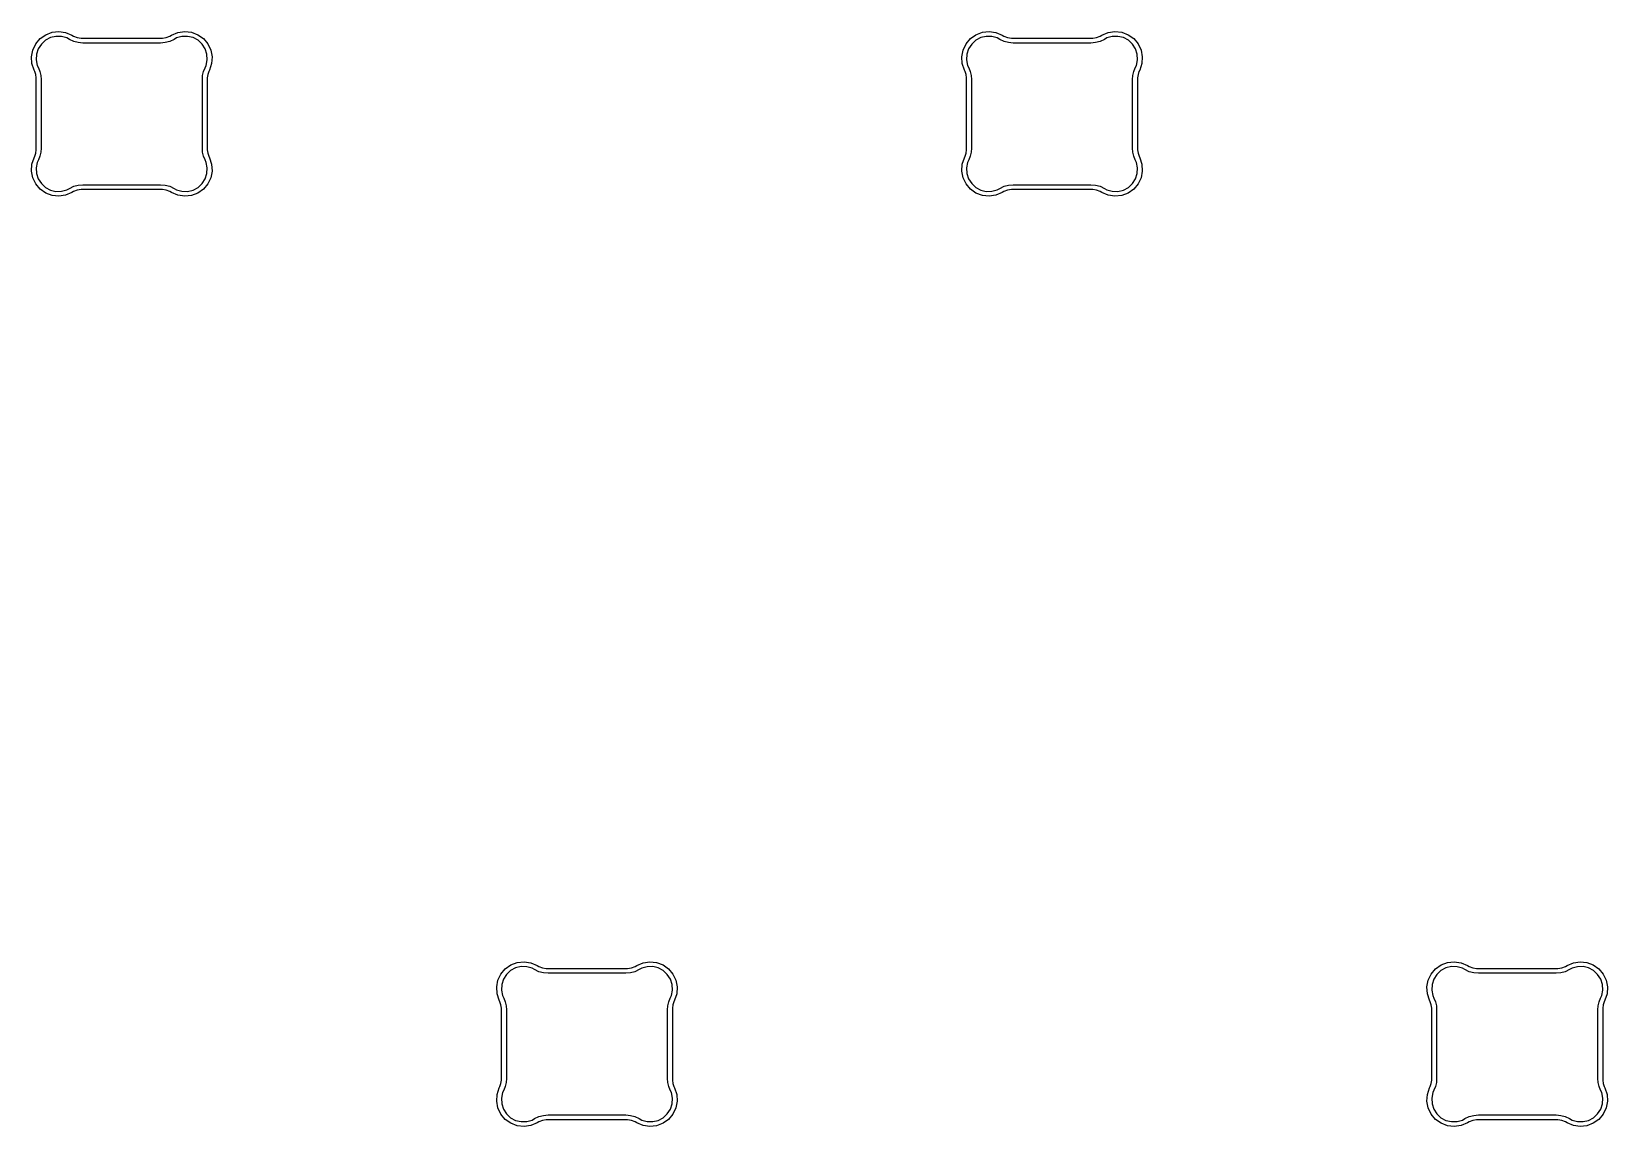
# Model space of a CAD drawing. Extents: x 46 to 356, y -183 to -54.
# Drawn here: x 89.56 to 121.84, y -147.89 to -125.46 of the extents above; entities that cross this region are included whole.
import ezdxf

# ---------------------------------------------------------------- set-up
doc = ezdxf.new("R2010")
doc.units = 0
doc.layers.add('BLACK', color=7, linetype='CONTINUOUS')

msp = doc.modelspace()

# ---------------------------------------------------------------- linework, layer by layer
at = {"layer": 'BLACK', "linetype": 'CONTINUOUS'}
for p, q in [((89.740511, -125.609235), (89.854441, -125.528262)), ((89.854441, -125.528262), (89.985105, -125.478624)), ((89.985105, -125.478624), (90.124062, -125.463528)), ((90.124062, -125.463528), (90.262336, -125.483949)), ((90.262336, -125.483949), (90.390798, -125.538483)), ((92.433995, -125.53853), (92.562653, -125.483913)), ((92.562653, -125.483913), (92.700937, -125.46349)), ((92.700937, -125.46349), (92.839903, -125.478587)), ((92.839903, -125.478587), (92.970576, -125.528228)), ((92.970576, -125.528228), (93.084514, -125.609207)), ((108.790511, -125.609235), (108.904441, -125.528262)), ((108.904441, -125.528262), (109.035105, -125.478624)), ((109.035105, -125.478624), (109.174062, -125.463528)), ((109.174062, -125.463528), (109.312336, -125.483949)), ((109.312336, -125.483949), (109.440798, -125.538483)), ((111.483995, -125.53853), (111.612653, -125.483913)), ((111.612653, -125.483913), (111.750937, -125.46349)), ((111.750937, -125.46349), (111.889903, -125.478587)), ((111.889903, -125.478587), (112.020576, -125.528228)), ((112.020576, -125.528228), (112.134514, -125.609207)), ((89.564549, -125.979882), (89.590727, -125.842581)), ((89.590727, -125.842581), (89.650672, -125.716314)), ((89.650672, -125.716314), (89.740511, -125.609235)), ((89.703778, -125.818888), (89.667976, -125.928456)), ((89.766044, -125.721885), (89.703778, -125.818888)), ((89.850753, -125.64371), (89.766044, -125.721885)), ((89.952432, -125.589414), (89.850753, -125.64371)), ((90.064516, -125.562504), (89.952432, -125.589414)), ((90.179763, -125.564718), (90.064516, -125.562504)), ((90.29073, -125.595912), (90.179763, -125.564718)), ((90.340541, -125.624905), (90.29073, -125.595912)), ((90.340561, -125.624871), (90.340541, -125.624905)), ((90.340555, -125.624895), (90.340567, -125.624874)), ((90.428135, -125.66619), (90.340555, -125.624895)), ((90.340565, -125.624871), (90.340561, -125.624871)), ((90.340567, -125.624874), (90.340565, -125.624871)), ((90.390798, -125.538483), (90.391011, -125.53853)), ((90.391011, -125.53853), (90.390999, -125.538551)), ((90.390999, -125.538551), (90.391004, -125.538554)), ((90.391004, -125.538554), (90.391017, -125.538533)), ((90.391017, -125.538533), (90.391069, -125.538592)), ((90.391069, -125.538592), (90.425349, -125.558579)), ((90.425349, -125.558579), (90.499986, -125.586032)), ((90.5216, -125.691487), (90.428135, -125.66619)), ((90.499986, -125.586032), (90.57828, -125.59997)), ((90.618044, -125.7), (90.5216, -125.691487)), ((90.57828, -125.59997), (90.618043, -125.600001)), ((90.618043, -125.600001), (90.618044, -125.600001)), ((90.618044, -125.600001), (90.618048, -125.600001)), ((90.618048, -125.700001), (90.618044, -125.7)), ((90.618048, -125.600001), (92.206952, -125.600001)), ((90.618053, -125.700001), (90.618048, -125.700001)), ((92.206952, -125.700001), (90.618053, -125.700001)), ((92.206952, -125.600001), (92.207077, -125.600025)), ((92.206955, -125.7), (92.206952, -125.700001)), ((92.206957, -125.700001), (92.206955, -125.7)), ((92.303407, -125.691493), (92.206957, -125.700026)), ((92.206957, -125.700026), (92.206957, -125.700001)), ((92.207077, -125.600025), (92.24671, -125.599987)), ((92.24671, -125.599987), (92.325001, -125.586034)), ((92.396867, -125.666179), (92.303407, -125.691493)), ((92.325001, -125.586034), (92.399633, -125.558568)), ((92.484423, -125.624876), (92.396867, -125.666179)), ((92.399633, -125.558568), (92.43398, -125.538533)), ((92.43398, -125.538534), (92.433995, -125.53853)), ((92.43398, -125.538533), (92.43398, -125.538534)), ((92.484439, -125.624873), (92.484423, -125.624876)), ((92.534254, -125.595876), (92.484439, -125.624873)), ((92.645231, -125.564679), (92.534254, -125.595876)), ((92.760488, -125.562465), (92.645231, -125.564679)), ((92.872581, -125.589377), (92.760488, -125.562465)), ((92.974269, -125.643678), (92.872581, -125.589377)), ((93.058985, -125.721859), (92.974269, -125.643678)), ((93.121257, -125.818871), (93.058985, -125.721859)), ((93.084514, -125.609207), (93.17436, -125.716292)), ((93.157062, -125.928448), (93.121257, -125.818871)), ((93.17436, -125.716292), (93.234309, -125.842569)), ((93.234309, -125.842569), (93.260489, -125.979879)), ((108.614549, -125.979882), (108.640727, -125.842581)), ((108.640727, -125.842581), (108.700672, -125.716314)), ((108.700672, -125.716314), (108.790511, -125.609235)), ((108.753778, -125.818888), (108.717976, -125.928456)), ((108.816044, -125.721885), (108.753778, -125.818888)), ((108.900753, -125.64371), (108.816044, -125.721885)), ((109.002432, -125.589414), (108.900753, -125.64371)), ((109.114516, -125.562504), (109.002432, -125.589414)), ((109.229763, -125.564718), (109.114516, -125.562504)), ((109.34073, -125.595912), (109.229763, -125.564718)), ((109.390541, -125.624905), (109.34073, -125.595912)), ((109.390561, -125.624871), (109.390541, -125.624905)), ((109.390555, -125.624895), (109.390567, -125.624874)), ((109.478135, -125.66619), (109.390555, -125.624895)), ((109.390565, -125.624871), (109.390561, -125.624871)), ((109.390567, -125.624874), (109.390565, -125.624871)), ((109.440798, -125.538483), (109.441011, -125.53853)), ((109.441011, -125.53853), (109.440999, -125.538551)), ((109.440999, -125.538551), (109.441004, -125.538554)), ((109.441004, -125.538554), (109.441017, -125.538533)), ((109.441017, -125.538533), (109.441069, -125.538592)), ((109.441069, -125.538592), (109.475349, -125.558579)), ((109.475349, -125.558579), (109.549986, -125.586032)), ((109.5716, -125.691487), (109.478135, -125.66619)), ((109.549986, -125.586032), (109.62828, -125.59997)), ((109.668044, -125.7), (109.5716, -125.691487)), ((109.62828, -125.59997), (109.668043, -125.600001)), ((109.668043, -125.600001), (109.668044, -125.600001)), ((109.668044, -125.600001), (109.668048, -125.600001)), ((109.668048, -125.700001), (109.668044, -125.7)), ((109.668048, -125.600001), (111.256952, -125.600001)), ((109.668053, -125.700001), (109.668048, -125.700001)), ((111.256952, -125.700001), (109.668053, -125.700001)), ((111.256952, -125.600001), (111.257077, -125.600025)), ((111.256955, -125.7), (111.256952, -125.700001)), ((111.256957, -125.700001), (111.256955, -125.7)), ((111.353407, -125.691493), (111.256957, -125.700026)), ((111.256957, -125.700026), (111.256957, -125.700001)), ((111.257077, -125.600025), (111.29671, -125.599987)), ((111.29671, -125.599987), (111.375001, -125.586034)), ((111.446867, -125.666179), (111.353407, -125.691493)), ((111.375001, -125.586034), (111.449633, -125.558568)), ((111.534423, -125.624876), (111.446867, -125.666179)), ((111.449633, -125.558568), (111.48398, -125.538533)), ((111.48398, -125.538534), (111.483995, -125.53853)), ((111.48398, -125.538533), (111.48398, -125.538534)), ((111.534439, -125.624873), (111.534423, -125.624876)), ((111.584254, -125.595876), (111.534439, -125.624873)), ((111.695231, -125.564679), (111.584254, -125.595876)), ((111.810488, -125.562465), (111.695231, -125.564679)), ((111.922581, -125.589377), (111.810488, -125.562465)), ((112.024269, -125.643678), (111.922581, -125.589377)), ((112.108985, -125.721859), (112.024269, -125.643678)), ((112.171257, -125.818871), (112.108985, -125.721859)), ((112.134514, -125.609207), (112.22436, -125.716292)), ((112.207062, -125.928448), (112.171257, -125.818871)), ((112.22436, -125.716292), (112.284309, -125.842569)), ((112.284309, -125.842569), (112.310489, -125.979879)), ((89.573829, -126.119348), (89.564549, -125.979882)), ((89.617966, -126.251971), (89.573829, -126.119348)), ((89.667976, -125.928456), (89.660952, -126.04351)), ((89.660952, -126.04351), (89.683157, -126.156619)), ((89.683157, -126.156619), (89.708067, -126.208592)), ((93.117009, -126.208519), (93.14188, -126.156631)), ((93.14188, -126.156631), (93.164087, -126.043512)), ((93.164087, -126.043512), (93.157062, -125.928448)), ((93.251209, -126.119355), (93.207069, -126.251987)), ((93.260489, -125.979879), (93.251209, -126.119355)), ((108.623829, -126.119348), (108.614549, -125.979882)), ((108.667966, -126.251971), (108.623829, -126.119348)), ((108.717976, -125.928456), (108.710952, -126.04351)), ((108.710952, -126.04351), (108.733157, -126.156619)), ((108.733157, -126.156619), (108.758067, -126.208592)), ((112.167009, -126.208519), (112.19188, -126.156631)), ((112.19188, -126.156631), (112.214087, -126.043512)), ((112.214087, -126.043512), (112.207062, -125.928448)), ((112.301209, -126.119355), (112.257069, -126.251987)), ((112.310489, -125.979879), (112.301209, -126.119355)), ((89.617966, -126.251972), (89.617965, -126.251971)), ((89.617965, -126.251971), (89.617966, -126.251971)), ((89.632592, -126.282347), (89.617966, -126.251972)), ((89.652465, -126.346778), (89.632592, -126.282347)), ((89.662516, -126.41345), (89.652465, -126.346778)), ((89.662501, -126.447159), (89.662517, -126.447073)), ((89.662501, -127.85284), (89.662501, -126.447159)), ((89.662517, -126.447073), (89.662516, -126.41345)), ((89.708067, -126.208592), (89.708067, -126.208593)), ((89.708067, -126.208593), (89.708067, -126.208594)), ((89.708067, -126.208594), (89.738085, -126.285089)), ((89.738085, -126.285089), (89.756372, -126.365207)), ((89.756372, -126.365207), (89.762518, -126.447155)), ((89.762501, -126.447155), (89.7625, -126.447156)), ((89.7625, -126.447156), (89.762501, -126.447159)), ((89.762518, -126.447155), (89.762501, -126.447155)), ((89.762501, -126.447159), (89.762501, -127.852843)), ((93.062499, -126.447154), (93.06864, -126.365212)), ((93.062499, -126.447155), (93.062499, -126.447154)), ((93.062499, -126.447159), (93.062499, -126.447155)), ((93.062499, -127.852843), (93.062499, -126.447159)), ((93.06864, -126.365212), (93.086911, -126.285097)), ((93.086911, -126.285097), (93.116907, -126.208596)), ((93.116907, -126.208596), (93.116927, -126.208606)), ((93.116927, -126.208606), (93.116931, -126.2086)), ((93.116931, -126.2086), (93.116933, -126.208592)), ((93.116933, -126.208592), (93.116938, -126.208594)), ((93.116938, -126.208594), (93.117009, -126.208519)), ((93.172544, -126.346768), (93.162499, -126.413447)), ((93.162499, -126.413447), (93.162499, -126.447159)), ((93.162499, -126.447159), (93.162499, -127.852843)), ((93.192403, -126.282328), (93.172544, -126.346768)), ((93.206986, -126.25202), (93.192403, -126.282328)), ((93.207035, -126.25197), (93.206986, -126.25202)), ((93.207069, -126.251987), (93.207035, -126.25197)), ((108.667966, -126.251972), (108.667965, -126.251971)), ((108.667965, -126.251971), (108.667966, -126.251971)), ((108.682592, -126.282347), (108.667966, -126.251972)), ((108.702465, -126.346778), (108.682592, -126.282347)), ((108.712516, -126.41345), (108.702465, -126.346778)), ((108.712501, -126.447159), (108.712517, -126.447073)), ((108.712501, -127.85284), (108.712501, -126.447159)), ((108.712517, -126.447073), (108.712516, -126.41345)), ((108.758067, -126.208592), (108.758067, -126.208593)), ((108.758067, -126.208593), (108.758067, -126.208594)), ((108.758067, -126.208594), (108.788085, -126.285089)), ((108.788085, -126.285089), (108.806372, -126.365207)), ((108.806372, -126.365207), (108.812518, -126.447155)), ((108.812501, -126.447155), (108.8125, -126.447156)), ((108.8125, -126.447156), (108.812501, -126.447159)), ((108.812518, -126.447155), (108.812501, -126.447155)), ((108.812501, -126.447159), (108.812501, -127.852843)), ((112.112499, -126.447154), (112.11864, -126.365212)), ((112.112499, -126.447155), (112.112499, -126.447154)), ((112.112499, -126.447159), (112.112499, -126.447155)), ((112.112499, -127.852843), (112.112499, -126.447159)), ((112.11864, -126.365212), (112.136911, -126.285097)), ((112.136911, -126.285097), (112.166907, -126.208596)), ((112.166907, -126.208596), (112.166927, -126.208606)), ((112.166927, -126.208606), (112.166931, -126.2086)), ((112.166931, -126.2086), (112.166933, -126.208592)), ((112.166933, -126.208592), (112.166938, -126.208594)), ((112.166938, -126.208594), (112.167009, -126.208519)), ((112.222544, -126.346768), (112.212499, -126.413447)), ((112.212499, -126.413447), (112.212499, -126.447159)), ((112.212499, -126.447159), (112.212499, -127.852843)), ((112.242403, -126.282328), (112.222544, -126.346768)), ((112.256986, -126.25202), (112.242403, -126.282328)), ((112.257035, -126.25197), (112.256986, -126.25202)), ((112.257069, -126.251987), (112.257035, -126.25197)), ((89.573789, -128.180646), (89.617928, -128.048014)), ((89.617928, -128.048014), (89.617965, -128.048032)), ((89.61795, -128.048022), (89.632575, -128.017648)), ((89.617966, -128.04803), (89.61795, -128.048022)), ((89.617965, -128.048031), (89.617966, -128.04803)), ((89.617965, -128.048032), (89.617965, -128.048031)), ((89.632575, -128.017648), (89.652448, -127.953221)), ((89.652448, -127.953221), (89.662499, -127.886551)), ((89.662499, -127.886551), (89.662501, -127.85284)), ((89.707974, -128.091507), (89.683118, -128.14337)), ((89.708066, -128.091412), (89.707974, -128.091507)), ((89.708067, -128.09141), (89.708049, -128.091401)), ((89.708049, -128.091401), (89.708049, -128.091404)), ((89.708049, -128.091404), (89.708066, -128.091412)), ((89.708077, -128.09133), (89.708067, -128.09141)), ((89.738068, -128.014908), (89.708077, -128.09133)), ((89.756355, -127.934794), (89.738068, -128.014908)), ((89.762501, -127.852848), (89.756355, -127.934794)), ((89.762501, -127.852843), (89.7625, -127.852846)), ((89.7625, -127.852846), (89.762501, -127.852848)), ((93.062539, -127.853048), (93.062499, -127.852843)), ((93.068654, -127.934784), (93.062539, -127.853048)), ((93.086925, -128.014902), (93.068654, -127.934784)), ((93.11693, -128.091404), (93.086925, -128.014902)), ((93.116932, -128.091406), (93.11693, -128.091404)), ((93.116933, -128.09141), (93.116932, -128.091406)), ((93.141843, -128.143383), (93.116933, -128.09141)), ((93.162499, -127.852843), (93.162498, -127.852846)), ((93.162498, -127.852846), (93.162499, -127.852849)), ((93.162499, -127.852849), (93.162524, -127.852849)), ((93.162524, -127.852849), (93.162519, -127.88656)), ((93.162519, -127.88656), (93.172557, -127.953231)), ((93.172557, -127.953231), (93.192418, -128.017662)), ((93.192418, -128.017662), (93.207038, -128.048038)), ((93.207038, -128.048038), (93.207038, -128.048043)), ((93.207038, -128.048043), (93.251171, -128.180654)), ((108.623789, -128.180646), (108.667928, -128.048014)), ((108.667928, -128.048014), (108.667965, -128.048032)), ((108.66795, -128.048022), (108.682575, -128.017648)), ((108.667966, -128.04803), (108.66795, -128.048022)), ((108.667965, -128.048031), (108.667966, -128.04803)), ((108.667965, -128.048032), (108.667965, -128.048031)), ((108.682575, -128.017648), (108.702448, -127.953221)), ((108.702448, -127.953221), (108.712499, -127.886551)), ((108.712499, -127.886551), (108.712501, -127.85284)), ((108.757974, -128.091507), (108.733118, -128.14337)), ((108.758066, -128.091412), (108.757974, -128.091507)), ((108.758067, -128.09141), (108.758049, -128.091401)), ((108.758049, -128.091401), (108.758049, -128.091404)), ((108.758049, -128.091404), (108.758066, -128.091412)), ((108.758077, -128.09133), (108.758067, -128.09141)), ((108.788068, -128.014908), (108.758077, -128.09133)), ((108.806355, -127.934794), (108.788068, -128.014908)), ((108.812501, -127.852848), (108.806355, -127.934794)), ((108.812501, -127.852843), (108.8125, -127.852846)), ((108.8125, -127.852846), (108.812501, -127.852848)), ((112.112539, -127.853048), (112.112499, -127.852843)), ((112.118654, -127.934784), (112.112539, -127.853048)), ((112.136925, -128.014902), (112.118654, -127.934784)), ((112.16693, -128.091404), (112.136925, -128.014902)), ((112.166932, -128.091406), (112.16693, -128.091404)), ((112.166933, -128.09141), (112.166932, -128.091406)), ((112.191843, -128.143383), (112.166933, -128.09141)), ((112.212499, -127.852843), (112.212498, -127.852846)), ((112.212498, -127.852846), (112.212499, -127.852849)), ((112.212499, -127.852849), (112.212524, -127.852849)), ((112.212524, -127.852849), (112.212519, -127.88656)), ((112.212519, -127.88656), (112.222557, -127.953231)), ((112.222557, -127.953231), (112.242418, -128.017662)), ((112.242418, -128.017662), (112.257038, -128.048038)), ((112.257038, -128.048038), (112.257038, -128.048043)), ((112.257038, -128.048043), (112.301171, -128.180654)), ((89.56451, -128.320122), (89.573789, -128.180646)), ((89.59069, -128.457433), (89.56451, -128.320122)), ((89.683118, -128.14337), (89.660911, -128.256489)), ((89.660911, -128.256489), (89.667937, -128.371553)), ((89.667937, -128.371553), (89.703742, -128.48113)), ((93.12122, -128.481112), (93.157022, -128.371545)), ((93.164048, -128.256492), (93.141843, -128.143383)), ((93.157022, -128.371545), (93.164048, -128.256492)), ((93.26045, -128.32012), (93.234271, -128.45742)), ((93.251171, -128.180654), (93.26045, -128.32012)), ((108.61451, -128.320122), (108.623789, -128.180646)), ((108.64069, -128.457433), (108.61451, -128.320122)), ((108.733118, -128.14337), (108.710911, -128.256489)), ((108.710911, -128.256489), (108.717937, -128.371553)), ((108.717937, -128.371553), (108.753742, -128.48113)), ((112.17122, -128.481112), (112.207022, -128.371545)), ((112.214048, -128.256492), (112.191843, -128.143383)), ((112.207022, -128.371545), (112.214048, -128.256492)), ((112.31045, -128.32012), (112.284271, -128.45742)), ((112.301171, -128.180654), (112.31045, -128.32012)), ((89.650639, -128.583709), (89.59069, -128.457433)), ((89.740484, -128.690795), (89.650639, -128.583709)), ((89.703742, -128.48113), (89.766014, -128.578143)), ((89.854423, -128.771774), (89.740484, -128.690795)), ((89.766014, -128.578143), (89.85073, -128.656324)), ((89.85073, -128.656324), (89.952418, -128.710624)), ((89.952418, -128.710624), (90.064511, -128.737537)), ((90.064511, -128.737537), (90.179769, -128.735323)), ((90.179769, -128.735323), (90.290746, -128.704126)), ((90.290746, -128.704126), (90.34056, -128.67513)), ((90.34056, -128.67513), (90.340561, -128.67513)), ((90.340561, -128.67513), (90.340565, -128.675129)), ((90.340565, -128.675129), (90.340567, -128.675127)), ((90.340567, -128.675127), (90.428143, -128.633833)), ((90.42536, -128.741444), (90.391017, -128.761466)), ((90.499992, -128.713993), (90.42536, -128.741444)), ((90.428143, -128.633833), (90.521603, -128.608538)), ((90.578282, -128.700055), (90.499992, -128.713993)), ((90.521603, -128.608538), (90.617826, -128.600043)), ((90.618042, -128.700024), (90.578282, -128.700055)), ((90.617826, -128.600043), (90.618047, -128.6)), ((90.618043, -128.699999), (90.618042, -128.7)), ((90.618042, -128.7), (90.618042, -128.700024)), ((90.618047, -128.7), (90.618043, -128.699999)), ((90.618047, -128.6), (92.206952, -128.6)), ((92.206952, -128.7), (90.618047, -128.7)), ((92.206952, -128.6), (92.206964, -128.600002)), ((92.206953, -128.699999), (92.206952, -128.7)), ((92.206958, -128.700001), (92.206953, -128.699999)), ((92.24672, -128.700032), (92.206958, -128.700001)), ((92.206964, -128.600002), (92.303401, -128.608515)), ((92.325014, -128.71397), (92.24672, -128.700032)), ((92.303401, -128.608515), (92.396865, -128.633812)), ((92.399651, -128.741423), (92.325014, -128.71397)), ((92.396865, -128.633812), (92.484445, -128.675107)), ((92.433932, -128.761411), (92.399651, -128.741423)), ((92.484445, -128.675107), (92.484433, -128.675128)), ((92.484433, -128.675128), (92.484434, -128.67513)), ((92.484434, -128.67513), (92.484439, -128.675131)), ((92.484439, -128.675131), (92.484461, -128.675094)), ((92.484461, -128.675094), (92.534271, -128.704087)), ((92.534271, -128.704087), (92.645238, -128.735282)), ((92.645238, -128.735282), (92.760484, -128.737495)), ((92.760484, -128.737495), (92.872567, -128.710585)), ((92.872567, -128.710585), (92.974246, -128.656289)), ((93.084488, -128.690765), (92.970558, -128.771737)), ((92.974246, -128.656289), (93.058954, -128.578115)), ((93.058954, -128.578115), (93.12122, -128.481112)), ((93.174327, -128.583687), (93.084488, -128.690765)), ((93.234271, -128.45742), (93.174327, -128.583687)), ((108.700639, -128.583709), (108.64069, -128.457433)), ((108.790484, -128.690795), (108.700639, -128.583709)), ((108.753742, -128.48113), (108.816014, -128.578143)), ((108.904423, -128.771774), (108.790484, -128.690795)), ((108.816014, -128.578143), (108.90073, -128.656324)), ((108.90073, -128.656324), (109.002418, -128.710624)), ((109.002418, -128.710624), (109.114511, -128.737537)), ((109.114511, -128.737537), (109.229769, -128.735323)), ((109.229769, -128.735323), (109.340746, -128.704126)), ((109.340746, -128.704126), (109.39056, -128.67513)), ((109.39056, -128.67513), (109.390561, -128.67513)), ((109.390561, -128.67513), (109.390565, -128.675129)), ((109.390565, -128.675129), (109.390567, -128.675127)), ((109.390567, -128.675127), (109.478143, -128.633833)), ((109.47536, -128.741444), (109.441017, -128.761466)), ((109.549992, -128.713993), (109.47536, -128.741444)), ((109.478143, -128.633833), (109.571603, -128.608538)), ((109.628282, -128.700055), (109.549992, -128.713993)), ((109.571603, -128.608538), (109.667826, -128.600043)), ((109.668042, -128.700024), (109.628282, -128.700055)), ((109.667826, -128.600043), (109.668047, -128.6)), ((109.668043, -128.699999), (109.668042, -128.7)), ((109.668042, -128.7), (109.668042, -128.700024)), ((109.668047, -128.7), (109.668043, -128.699999)), ((109.668047, -128.6), (111.256952, -128.6)), ((111.256952, -128.7), (109.668047, -128.7)), ((111.256952, -128.6), (111.256964, -128.600002)), ((111.256953, -128.699999), (111.256952, -128.7)), ((111.256958, -128.700001), (111.256953, -128.699999)), ((111.29672, -128.700032), (111.256958, -128.700001)), ((111.256964, -128.600002), (111.353401, -128.608515)), ((111.375014, -128.71397), (111.29672, -128.700032)), ((111.353401, -128.608515), (111.446865, -128.633812)), ((111.449651, -128.741423), (111.375014, -128.71397)), ((111.446865, -128.633812), (111.534445, -128.675107)), ((111.483932, -128.761411), (111.449651, -128.741423)), ((111.534445, -128.675107), (111.534433, -128.675128)), ((111.534433, -128.675128), (111.534434, -128.67513)), ((111.534434, -128.67513), (111.534439, -128.675131)), ((111.534439, -128.675131), (111.534461, -128.675094)), ((111.534461, -128.675094), (111.584271, -128.704087)), ((111.584271, -128.704087), (111.695238, -128.735282)), ((111.695238, -128.735282), (111.810484, -128.737495)), ((111.810484, -128.737495), (111.922567, -128.710585)), ((111.922567, -128.710585), (112.024246, -128.656289)), ((112.134488, -128.690765), (112.020558, -128.771737)), ((112.024246, -128.656289), (112.108954, -128.578115)), ((112.108954, -128.578115), (112.17122, -128.481112)), ((112.224327, -128.583687), (112.134488, -128.690765)), ((112.284271, -128.45742), (112.224327, -128.583687)), ((89.985096, -128.821415), (89.854423, -128.771774)), ((90.124062, -128.836512), (89.985096, -128.821415)), ((90.262347, -128.816089), (90.124062, -128.836512)), ((90.391003, -128.761472), (90.262347, -128.816089)), ((90.391011, -128.761471), (90.391003, -128.761472)), ((90.391017, -128.761467), (90.391011, -128.761471)), ((90.391017, -128.761466), (90.391017, -128.761467)), ((92.433983, -128.761469), (92.433932, -128.761411)), ((92.433994, -128.761448), (92.433983, -128.761469)), ((92.433989, -128.761472), (92.434001, -128.761452)), ((92.434213, -128.76152), (92.433989, -128.761472)), ((92.434001, -128.761452), (92.433994, -128.761448)), ((92.562665, -128.81605), (92.434213, -128.76152)), ((92.700939, -128.836471), (92.562665, -128.81605)), ((92.839895, -128.821375), (92.700939, -128.836471)), ((92.970558, -128.771737), (92.839895, -128.821375)), ((109.035096, -128.821415), (108.904423, -128.771774)), ((109.174062, -128.836512), (109.035096, -128.821415)), ((109.312347, -128.816089), (109.174062, -128.836512)), ((109.441003, -128.761472), (109.312347, -128.816089)), ((109.441011, -128.761471), (109.441003, -128.761472)), ((109.441017, -128.761467), (109.441011, -128.761471)), ((109.441017, -128.761466), (109.441017, -128.761467)), ((111.483983, -128.761469), (111.483932, -128.761411)), ((111.483994, -128.761448), (111.483983, -128.761469)), ((111.483989, -128.761472), (111.484001, -128.761452)), ((111.484213, -128.76152), (111.483989, -128.761472)), ((111.484001, -128.761452), (111.483994, -128.761448)), ((111.612665, -128.81605), (111.484213, -128.76152)), ((111.750939, -128.836471), (111.612665, -128.81605)), ((111.889895, -128.821375), (111.750939, -128.836471)), ((112.020558, -128.771737), (111.889895, -128.821375)), ((99.379441, -144.578262), (99.510105, -144.528624)), ((99.510105, -144.528624), (99.649062, -144.513528)), ((99.649062, -144.513528), (99.787336, -144.533949)), ((99.787336, -144.533949), (99.915798, -144.588483)), ((101.958995, -144.58853), (102.087653, -144.533913)), ((102.087653, -144.533913), (102.225937, -144.51349)), ((102.225937, -144.51349), (102.364903, -144.528587)), ((102.364903, -144.528587), (102.495576, -144.578228)), ((118.429441, -144.578262), (118.560105, -144.528624)), ((118.560105, -144.528624), (118.699062, -144.513528)), ((118.699062, -144.513528), (118.837336, -144.533949)), ((118.837336, -144.533949), (118.965798, -144.588483)), ((121.008995, -144.58853), (121.137653, -144.533913)), ((121.137653, -144.533913), (121.275937, -144.51349)), ((121.275937, -144.51349), (121.414903, -144.528587)), ((121.414903, -144.528587), (121.545576, -144.578228)), ((99.089549, -145.029882), (99.115727, -144.892581)), ((99.115727, -144.892581), (99.175672, -144.766314)), ((99.175672, -144.766314), (99.265511, -144.659235)), ((99.228778, -144.868888), (99.192976, -144.978456)), ((99.291044, -144.771885), (99.228778, -144.868888)), ((99.265511, -144.659235), (99.379441, -144.578262)), ((99.375753, -144.69371), (99.291044, -144.771885)), ((99.477432, -144.639414), (99.375753, -144.69371)), ((99.589516, -144.612504), (99.477432, -144.639414)), ((99.704763, -144.614718), (99.589516, -144.612504)), ((99.81573, -144.645912), (99.704763, -144.614718)), ((99.865541, -144.674905), (99.81573, -144.645912)), ((99.865561, -144.674871), (99.865541, -144.674905)), ((99.865555, -144.674895), (99.865567, -144.674874)), ((99.953135, -144.71619), (99.865555, -144.674895)), ((99.865565, -144.674871), (99.865561, -144.674871)), ((99.865567, -144.674874), (99.865565, -144.674871)), ((99.915798, -144.588483), (99.916011, -144.58853)), ((99.916011, -144.58853), (99.915999, -144.588551)), ((99.915999, -144.588551), (99.916004, -144.588554)), ((99.916004, -144.588554), (99.916017, -144.588533)), ((99.916017, -144.588533), (99.916069, -144.588592)), ((99.916069, -144.588592), (99.950349, -144.608579)), ((99.950349, -144.608579), (100.024986, -144.636032)), ((100.0466, -144.741487), (99.953135, -144.71619)), ((100.024986, -144.636032), (100.10328, -144.64997)), ((100.143044, -144.75), (100.0466, -144.741487)), ((100.10328, -144.64997), (100.143043, -144.650001)), ((100.143043, -144.650001), (100.143044, -144.650001)), ((100.143044, -144.650001), (100.143048, -144.650001)), ((100.143048, -144.750001), (100.143044, -144.75)), ((100.143048, -144.650001), (101.731952, -144.650001)), ((100.143053, -144.750001), (100.143048, -144.750001)), ((101.731952, -144.750001), (100.143053, -144.750001)), ((101.731952, -144.650001), (101.732077, -144.650025)), ((101.731955, -144.75), (101.731952, -144.750001)), ((101.731957, -144.750001), (101.731955, -144.75)), ((101.828407, -144.741493), (101.731957, -144.750026)), ((101.731957, -144.750026), (101.731957, -144.750001)), ((101.732077, -144.650025), (101.77171, -144.649987)), ((101.77171, -144.649987), (101.850001, -144.636034)), ((101.921867, -144.716179), (101.828407, -144.741493)), ((101.850001, -144.636034), (101.924633, -144.608568)), ((102.009423, -144.674876), (101.921867, -144.716179)), ((101.924633, -144.608568), (101.95898, -144.588533)), ((101.95898, -144.588534), (101.958995, -144.58853)), ((101.95898, -144.588533), (101.95898, -144.588534)), ((102.009439, -144.674873), (102.009423, -144.674876)), ((102.059254, -144.645876), (102.009439, -144.674873)), ((102.170231, -144.614679), (102.059254, -144.645876)), ((102.285488, -144.612465), (102.170231, -144.614679)), ((102.397581, -144.639377), (102.285488, -144.612465)), ((102.499269, -144.693678), (102.397581, -144.639377)), ((102.495576, -144.578228), (102.609514, -144.659207)), ((102.583985, -144.771859), (102.499269, -144.693678)), ((102.646257, -144.868871), (102.583985, -144.771859)), ((102.609514, -144.659207), (102.69936, -144.766292)), ((102.682062, -144.978448), (102.646257, -144.868871)), ((102.69936, -144.766292), (102.759309, -144.892569)), ((102.759309, -144.892569), (102.785489, -145.029879)), ((118.139549, -145.029882), (118.165727, -144.892581)), ((118.165727, -144.892581), (118.225672, -144.766314)), ((118.225672, -144.766314), (118.315511, -144.659235)), ((118.278778, -144.868888), (118.242976, -144.978456)), ((118.341044, -144.771885), (118.278778, -144.868888)), ((118.315511, -144.659235), (118.429441, -144.578262)), ((118.425753, -144.69371), (118.341044, -144.771885)), ((118.527432, -144.639414), (118.425753, -144.69371)), ((118.639516, -144.612504), (118.527432, -144.639414)), ((118.754763, -144.614718), (118.639516, -144.612504)), ((118.86573, -144.645912), (118.754763, -144.614718)), ((118.915541, -144.674905), (118.86573, -144.645912)), ((118.915561, -144.674871), (118.915541, -144.674905)), ((118.915555, -144.674895), (118.915567, -144.674874)), ((119.003135, -144.71619), (118.915555, -144.674895)), ((118.915565, -144.674871), (118.915561, -144.674871)), ((118.915567, -144.674874), (118.915565, -144.674871)), ((118.965798, -144.588483), (118.966011, -144.58853)), ((118.966011, -144.58853), (118.965999, -144.588551)), ((118.965999, -144.588551), (118.966004, -144.588554)), ((118.966004, -144.588554), (118.966017, -144.588533)), ((118.966017, -144.588533), (118.966069, -144.588592)), ((118.966069, -144.588592), (119.000349, -144.608579)), ((119.000349, -144.608579), (119.074986, -144.636032)), ((119.0966, -144.741487), (119.003135, -144.71619)), ((119.074986, -144.636032), (119.15328, -144.64997)), ((119.193044, -144.75), (119.0966, -144.741487)), ((119.15328, -144.64997), (119.193043, -144.650001)), ((119.193043, -144.650001), (119.193044, -144.650001)), ((119.193044, -144.650001), (119.193048, -144.650001)), ((119.193048, -144.750001), (119.193044, -144.75)), ((119.193048, -144.650001), (120.781952, -144.650001)), ((119.193053, -144.750001), (119.193048, -144.750001)), ((120.781952, -144.750001), (119.193053, -144.750001)), ((120.781952, -144.650001), (120.782077, -144.650025)), ((120.781955, -144.75), (120.781952, -144.750001)), ((120.781957, -144.750001), (120.781955, -144.75)), ((120.878407, -144.741493), (120.781957, -144.750026)), ((120.781957, -144.750026), (120.781957, -144.750001)), ((120.782077, -144.650025), (120.82171, -144.649987)), ((120.82171, -144.649987), (120.900001, -144.636034)), ((120.971867, -144.716179), (120.878407, -144.741493)), ((120.900001, -144.636034), (120.974633, -144.608568)), ((121.059423, -144.674876), (120.971867, -144.716179)), ((120.974633, -144.608568), (121.00898, -144.588533)), ((121.00898, -144.588534), (121.008995, -144.58853)), ((121.00898, -144.588533), (121.00898, -144.588534)), ((121.059439, -144.674873), (121.059423, -144.674876)), ((121.109254, -144.645876), (121.059439, -144.674873)), ((121.220231, -144.614679), (121.109254, -144.645876)), ((121.335488, -144.612465), (121.220231, -144.614679)), ((121.447581, -144.639377), (121.335488, -144.612465)), ((121.549269, -144.693678), (121.447581, -144.639377)), ((121.545576, -144.578228), (121.659514, -144.659207)), ((121.633985, -144.771859), (121.549269, -144.693678)), ((121.696257, -144.868871), (121.633985, -144.771859)), ((121.659514, -144.659207), (121.74936, -144.766292)), ((121.732062, -144.978448), (121.696257, -144.868871)), ((121.74936, -144.766292), (121.809309, -144.892569)), ((121.809309, -144.892569), (121.835489, -145.029879)), ((99.098829, -145.169348), (99.089549, -145.029882)), ((99.142966, -145.301971), (99.098829, -145.169348)), ((99.192976, -144.978456), (99.185952, -145.09351)), ((99.185952, -145.09351), (99.208157, -145.206619)), ((99.208157, -145.206619), (99.233067, -145.258592)), ((102.642009, -145.258519), (102.66688, -145.206631)), ((102.66688, -145.206631), (102.689087, -145.093512)), ((102.689087, -145.093512), (102.682062, -144.978448)), ((102.776209, -145.169355), (102.732069, -145.301987)), ((102.785489, -145.029879), (102.776209, -145.169355)), ((118.148829, -145.169348), (118.139549, -145.029882)), ((118.192966, -145.301971), (118.148829, -145.169348)), ((118.242976, -144.978456), (118.235952, -145.09351)), ((118.235952, -145.09351), (118.258157, -145.206619)), ((118.258157, -145.206619), (118.283067, -145.258592)), ((121.692009, -145.258519), (121.71688, -145.206631)), ((121.71688, -145.206631), (121.739087, -145.093512)), ((121.739087, -145.093512), (121.732062, -144.978448)), ((121.826209, -145.169355), (121.782069, -145.301987)), ((121.835489, -145.029879), (121.826209, -145.169355)), ((99.142966, -145.301972), (99.142965, -145.301971)), ((99.142965, -145.301971), (99.142966, -145.301971)), ((99.157592, -145.332347), (99.142966, -145.301972)), ((99.177465, -145.396778), (99.157592, -145.332347)), ((99.187516, -145.46345), (99.177465, -145.396778)), ((99.187501, -145.497159), (99.187517, -145.497073)), ((99.187501, -146.90284), (99.187501, -145.497159)), ((99.187517, -145.497073), (99.187516, -145.46345)), ((99.233067, -145.258592), (99.233067, -145.258593)), ((99.233067, -145.258593), (99.233067, -145.258594)), ((99.233067, -145.258594), (99.263085, -145.335089)), ((99.263085, -145.335089), (99.281372, -145.415207)), ((99.281372, -145.415207), (99.287518, -145.497155)), ((99.287501, -145.497155), (99.2875, -145.497156)), ((99.2875, -145.497156), (99.287501, -145.497159)), ((99.287518, -145.497155), (99.287501, -145.497155)), ((99.287501, -145.497159), (99.287501, -146.902843)), ((102.587499, -145.497154), (102.59364, -145.415212)), ((102.587499, -145.497155), (102.587499, -145.497154)), ((102.587499, -145.497159), (102.587499, -145.497155)), ((102.587499, -146.902843), (102.587499, -145.497159)), ((102.59364, -145.415212), (102.611911, -145.335097)), ((102.611911, -145.335097), (102.641907, -145.258596)), ((102.641907, -145.258596), (102.641927, -145.258606)), ((102.641927, -145.258606), (102.641931, -145.2586)), ((102.641931, -145.2586), (102.641933, -145.258592)), ((102.641933, -145.258592), (102.641938, -145.258594)), ((102.641938, -145.258594), (102.642009, -145.258519)), ((102.697544, -145.396768), (102.687499, -145.463447)), ((102.687499, -145.463447), (102.687499, -145.497159)), ((102.687499, -145.497159), (102.687499, -146.902843)), ((102.717403, -145.332328), (102.697544, -145.396768)), ((102.731986, -145.30202), (102.717403, -145.332328)), ((102.732035, -145.30197), (102.731986, -145.30202)), ((102.732069, -145.301987), (102.732035, -145.30197)), ((118.192966, -145.301972), (118.192965, -145.301971)), ((118.192965, -145.301971), (118.192966, -145.301971)), ((118.207592, -145.332347), (118.192966, -145.301972)), ((118.227465, -145.396778), (118.207592, -145.332347)), ((118.237516, -145.46345), (118.227465, -145.396778)), ((118.237501, -145.497159), (118.237517, -145.497073)), ((118.237501, -146.90284), (118.237501, -145.497159)), ((118.237517, -145.497073), (118.237516, -145.46345)), ((118.283067, -145.258592), (118.283067, -145.258593)), ((118.283067, -145.258593), (118.283067, -145.258594)), ((118.283067, -145.258594), (118.313085, -145.335089)), ((118.313085, -145.335089), (118.331372, -145.415207)), ((118.331372, -145.415207), (118.337518, -145.497155)), ((118.337501, -145.497155), (118.3375, -145.497156)), ((118.3375, -145.497156), (118.337501, -145.497159)), ((118.337518, -145.497155), (118.337501, -145.497155)), ((118.337501, -145.497159), (118.337501, -146.902843)), ((121.637499, -145.497154), (121.64364, -145.415212)), ((121.637499, -145.497155), (121.637499, -145.497154)), ((121.637499, -145.497159), (121.637499, -145.497155)), ((121.637499, -146.902843), (121.637499, -145.497159)), ((121.64364, -145.415212), (121.661911, -145.335097)), ((121.661911, -145.335097), (121.691907, -145.258596)), ((121.691907, -145.258596), (121.691927, -145.258606)), ((121.691927, -145.258606), (121.691931, -145.2586)), ((121.691931, -145.2586), (121.691933, -145.258592)), ((121.691933, -145.258592), (121.691938, -145.258594)), ((121.691938, -145.258594), (121.692009, -145.258519)), ((121.747544, -145.396768), (121.737499, -145.463447)), ((121.737499, -145.463447), (121.737499, -145.497159)), ((121.737499, -145.497159), (121.737499, -146.902843)), ((121.767403, -145.332328), (121.747544, -145.396768)), ((121.781986, -145.30202), (121.767403, -145.332328)), ((121.782035, -145.30197), (121.781986, -145.30202)), ((121.782069, -145.301987), (121.782035, -145.30197)), ((99.098789, -147.230646), (99.142928, -147.098014)), ((99.142928, -147.098014), (99.142965, -147.098032)), ((99.14295, -147.098022), (99.157575, -147.067648)), ((99.142966, -147.09803), (99.14295, -147.098022)), ((99.142965, -147.098031), (99.142966, -147.09803)), ((99.142965, -147.098032), (99.142965, -147.098031)), ((99.157575, -147.067648), (99.177448, -147.003221)), ((99.177448, -147.003221), (99.187499, -146.936551)), ((99.187499, -146.936551), (99.187501, -146.90284)), ((99.232974, -147.141507), (99.208118, -147.19337)), ((99.233066, -147.141412), (99.232974, -147.141507)), ((99.233067, -147.14141), (99.233049, -147.141401)), ((99.233049, -147.141401), (99.233049, -147.141404)), ((99.233049, -147.141404), (99.233066, -147.141412)), ((99.233077, -147.14133), (99.233067, -147.14141)), ((99.263068, -147.064908), (99.233077, -147.14133)), ((99.281355, -146.984794), (99.263068, -147.064908)), ((99.287501, -146.902848), (99.281355, -146.984794)), ((99.287501, -146.902843), (99.2875, -146.902846)), ((99.2875, -146.902846), (99.287501, -146.902848)), ((102.587539, -146.903048), (102.587499, -146.902843)), ((102.593654, -146.984784), (102.587539, -146.903048)), ((102.611925, -147.064902), (102.593654, -146.984784)), ((102.64193, -147.141404), (102.611925, -147.064902)), ((102.641932, -147.141406), (102.64193, -147.141404)), ((102.641933, -147.14141), (102.641932, -147.141406)), ((102.666843, -147.193383), (102.641933, -147.14141)), ((102.687499, -146.902843), (102.687498, -146.902846)), ((102.687498, -146.902846), (102.687499, -146.902849)), ((102.687499, -146.902849), (102.687524, -146.902849)), ((102.687524, -146.902849), (102.687519, -146.93656)), ((102.687519, -146.93656), (102.697557, -147.003231)), ((102.697557, -147.003231), (102.717418, -147.067662)), ((102.717418, -147.067662), (102.732038, -147.098038)), ((102.732038, -147.098038), (102.732038, -147.098043)), ((102.732038, -147.098043), (102.776171, -147.230654)), ((118.148789, -147.230646), (118.192928, -147.098014)), ((118.192928, -147.098014), (118.192965, -147.098032)), ((118.19295, -147.098022), (118.207575, -147.067648)), ((118.192966, -147.09803), (118.19295, -147.098022)), ((118.192965, -147.098031), (118.192966, -147.09803)), ((118.192965, -147.098032), (118.192965, -147.098031)), ((118.207575, -147.067648), (118.227448, -147.003221)), ((118.227448, -147.003221), (118.237499, -146.936551)), ((118.237499, -146.936551), (118.237501, -146.90284)), ((118.282974, -147.141507), (118.258118, -147.19337)), ((118.283066, -147.141412), (118.282974, -147.141507)), ((118.283067, -147.14141), (118.283049, -147.141401)), ((118.283049, -147.141401), (118.283049, -147.141404)), ((118.283049, -147.141404), (118.283066, -147.141412)), ((118.283077, -147.14133), (118.283067, -147.14141)), ((118.313068, -147.064908), (118.283077, -147.14133)), ((118.331355, -146.984794), (118.313068, -147.064908)), ((118.337501, -146.902848), (118.331355, -146.984794)), ((118.337501, -146.902843), (118.3375, -146.902846)), ((118.3375, -146.902846), (118.337501, -146.902848)), ((121.637539, -146.903048), (121.637499, -146.902843)), ((121.643654, -146.984784), (121.637539, -146.903048)), ((121.661925, -147.064902), (121.643654, -146.984784)), ((121.69193, -147.141404), (121.661925, -147.064902)), ((121.691932, -147.141406), (121.69193, -147.141404)), ((121.691933, -147.14141), (121.691932, -147.141406)), ((121.716843, -147.193383), (121.691933, -147.14141)), ((121.737499, -146.902843), (121.737498, -146.902846)), ((121.737498, -146.902846), (121.737499, -146.902849)), ((121.737499, -146.902849), (121.737524, -146.902849)), ((121.737524, -146.902849), (121.737519, -146.93656)), ((121.737519, -146.93656), (121.747557, -147.003231)), ((121.747557, -147.003231), (121.767418, -147.067662)), ((121.767418, -147.067662), (121.782038, -147.098038)), ((121.782038, -147.098038), (121.782038, -147.098043)), ((121.782038, -147.098043), (121.826171, -147.230654)), ((99.08951, -147.370122), (99.098789, -147.230646)), ((99.11569, -147.507433), (99.08951, -147.370122)), ((99.208118, -147.19337), (99.185911, -147.306489)), ((99.185911, -147.306489), (99.192937, -147.421553)), ((99.192937, -147.421553), (99.228742, -147.53113)), ((102.64622, -147.531112), (102.682022, -147.421545)), ((102.689048, -147.306492), (102.666843, -147.193383)), ((102.682022, -147.421545), (102.689048, -147.306492)), ((102.78545, -147.37012), (102.759271, -147.50742)), ((102.776171, -147.230654), (102.78545, -147.37012)), ((118.13951, -147.370122), (118.148789, -147.230646)), ((118.16569, -147.507433), (118.13951, -147.370122)), ((118.258118, -147.19337), (118.235911, -147.306489)), ((118.235911, -147.306489), (118.242937, -147.421553)), ((118.242937, -147.421553), (118.278742, -147.53113)), ((121.69622, -147.531112), (121.732022, -147.421545)), ((121.739048, -147.306492), (121.716843, -147.193383)), ((121.732022, -147.421545), (121.739048, -147.306492)), ((121.83545, -147.37012), (121.809271, -147.50742)), ((121.826171, -147.230654), (121.83545, -147.37012)), ((99.175639, -147.633709), (99.11569, -147.507433)), ((99.265484, -147.740795), (99.175639, -147.633709)), ((99.228742, -147.53113), (99.291014, -147.628143)), ((99.379423, -147.821774), (99.265484, -147.740795)), ((99.291014, -147.628143), (99.37573, -147.706324)), ((99.37573, -147.706324), (99.477418, -147.760624)), ((99.477418, -147.760624), (99.589511, -147.787537)), ((99.589511, -147.787537), (99.704769, -147.785323)), ((99.704769, -147.785323), (99.815746, -147.754126)), ((99.815746, -147.754126), (99.86556, -147.72513)), ((99.86556, -147.72513), (99.865561, -147.72513)), ((99.865561, -147.72513), (99.865565, -147.725129)), ((99.865565, -147.725129), (99.865567, -147.725127)), ((99.865567, -147.725127), (99.953143, -147.683833)), ((99.95036, -147.791444), (99.916017, -147.811466)), ((100.024992, -147.763993), (99.95036, -147.791444)), ((99.953143, -147.683833), (100.046603, -147.658538)), ((100.103282, -147.750055), (100.024992, -147.763993)), ((100.046603, -147.658538), (100.142826, -147.650043)), ((100.143042, -147.750024), (100.103282, -147.750055)), ((100.142826, -147.650043), (100.143047, -147.65)), ((100.143043, -147.749999), (100.143042, -147.75)), ((100.143042, -147.75), (100.143042, -147.750024)), ((100.143047, -147.75), (100.143043, -147.749999)), ((100.143047, -147.65), (101.731952, -147.65)), ((101.731952, -147.75), (100.143047, -147.75)), ((101.731952, -147.65), (101.731964, -147.650002)), ((101.731953, -147.749999), (101.731952, -147.75)), ((101.731958, -147.750001), (101.731953, -147.749999)), ((101.77172, -147.750032), (101.731958, -147.750001)), ((101.731964, -147.650002), (101.828401, -147.658515)), ((101.850014, -147.76397), (101.77172, -147.750032)), ((101.828401, -147.658515), (101.921865, -147.683812)), ((101.924651, -147.791423), (101.850014, -147.76397)), ((101.921865, -147.683812), (102.009445, -147.725107)), ((101.958932, -147.811411), (101.924651, -147.791423)), ((102.009445, -147.725107), (102.009433, -147.725128)), ((102.009433, -147.725128), (102.009434, -147.72513)), ((102.009434, -147.72513), (102.009439, -147.725131)), ((102.009439, -147.725131), (102.009461, -147.725094)), ((102.009461, -147.725094), (102.059271, -147.754087)), ((102.059271, -147.754087), (102.170238, -147.785282)), ((102.170238, -147.785282), (102.285484, -147.787495)), ((102.285484, -147.787495), (102.397567, -147.760585)), ((102.397567, -147.760585), (102.499246, -147.706289)), ((102.609488, -147.740765), (102.495558, -147.821737)), ((102.499246, -147.706289), (102.583954, -147.628115)), ((102.583954, -147.628115), (102.64622, -147.531112)), ((102.699327, -147.633687), (102.609488, -147.740765)), ((102.759271, -147.50742), (102.699327, -147.633687)), ((118.225639, -147.633709), (118.16569, -147.507433)), ((118.315484, -147.740795), (118.225639, -147.633709)), ((118.278742, -147.53113), (118.341014, -147.628143)), ((118.429423, -147.821774), (118.315484, -147.740795)), ((118.341014, -147.628143), (118.42573, -147.706324)), ((118.42573, -147.706324), (118.527418, -147.760624)), ((118.527418, -147.760624), (118.639511, -147.787537)), ((118.639511, -147.787537), (118.754769, -147.785323)), ((118.754769, -147.785323), (118.865746, -147.754126)), ((118.865746, -147.754126), (118.91556, -147.72513)), ((118.91556, -147.72513), (118.915561, -147.72513)), ((118.915561, -147.72513), (118.915565, -147.725129)), ((118.915565, -147.725129), (118.915567, -147.725127)), ((118.915567, -147.725127), (119.003143, -147.683833)), ((119.00036, -147.791444), (118.966017, -147.811466)), ((119.074992, -147.763993), (119.00036, -147.791444)), ((119.003143, -147.683833), (119.096603, -147.658538)), ((119.153282, -147.750055), (119.074992, -147.763993)), ((119.096603, -147.658538), (119.192826, -147.650043)), ((119.193042, -147.750024), (119.153282, -147.750055)), ((119.192826, -147.650043), (119.193047, -147.65)), ((119.193043, -147.749999), (119.193042, -147.75)), ((119.193042, -147.75), (119.193042, -147.750024)), ((119.193047, -147.75), (119.193043, -147.749999)), ((119.193047, -147.65), (120.781952, -147.65)), ((120.781952, -147.75), (119.193047, -147.75)), ((120.781952, -147.65), (120.781964, -147.650002)), ((120.781953, -147.749999), (120.781952, -147.75)), ((120.781958, -147.750001), (120.781953, -147.749999)), ((120.82172, -147.750032), (120.781958, -147.750001)), ((120.781964, -147.650002), (120.878401, -147.658515)), ((120.900014, -147.76397), (120.82172, -147.750032)), ((120.878401, -147.658515), (120.971865, -147.683812)), ((120.974651, -147.791423), (120.900014, -147.76397)), ((120.971865, -147.683812), (121.059445, -147.725107)), ((121.008932, -147.811411), (120.974651, -147.791423)), ((121.059445, -147.725107), (121.059433, -147.725128)), ((121.059433, -147.725128), (121.059434, -147.72513)), ((121.059434, -147.72513), (121.059439, -147.725131)), ((121.059439, -147.725131), (121.059461, -147.725094)), ((121.059461, -147.725094), (121.109271, -147.754087)), ((121.109271, -147.754087), (121.220238, -147.785282)), ((121.220238, -147.785282), (121.335484, -147.787495)), ((121.335484, -147.787495), (121.447567, -147.760585)), ((121.447567, -147.760585), (121.549246, -147.706289)), ((121.659488, -147.740765), (121.545558, -147.821737)), ((121.549246, -147.706289), (121.633954, -147.628115)), ((121.633954, -147.628115), (121.69622, -147.531112)), ((121.749327, -147.633687), (121.659488, -147.740765)), ((121.809271, -147.50742), (121.749327, -147.633687)), ((99.510096, -147.871415), (99.379423, -147.821774)), ((99.649062, -147.886512), (99.510096, -147.871415)), ((99.787347, -147.866089), (99.649062, -147.886512)), ((99.916003, -147.811472), (99.787347, -147.866089)), ((99.916011, -147.811471), (99.916003, -147.811472)), ((99.916017, -147.811467), (99.916011, -147.811471)), ((99.916017, -147.811466), (99.916017, -147.811467)), ((101.958983, -147.811469), (101.958932, -147.811411)), ((101.958994, -147.811448), (101.958983, -147.811469)), ((101.958989, -147.811472), (101.959001, -147.811452)), ((101.959213, -147.81152), (101.958989, -147.811472)), ((101.959001, -147.811452), (101.958994, -147.811448)), ((102.087665, -147.86605), (101.959213, -147.81152)), ((102.225939, -147.886471), (102.087665, -147.86605)), ((102.364895, -147.871375), (102.225939, -147.886471)), ((102.495558, -147.821737), (102.364895, -147.871375)), ((118.560096, -147.871415), (118.429423, -147.821774)), ((118.699062, -147.886512), (118.560096, -147.871415)), ((118.837347, -147.866089), (118.699062, -147.886512)), ((118.966003, -147.811472), (118.837347, -147.866089)), ((118.966011, -147.811471), (118.966003, -147.811472)), ((118.966017, -147.811467), (118.966011, -147.811471)), ((118.966017, -147.811466), (118.966017, -147.811467)), ((121.008983, -147.811469), (121.008932, -147.811411)), ((121.008994, -147.811448), (121.008983, -147.811469)), ((121.008989, -147.811472), (121.009001, -147.811452)), ((121.009213, -147.81152), (121.008989, -147.811472)), ((121.009001, -147.811452), (121.008994, -147.811448)), ((121.137665, -147.86605), (121.009213, -147.81152)), ((121.275939, -147.886471), (121.137665, -147.86605)), ((121.414895, -147.871375), (121.275939, -147.886471)), ((121.545558, -147.821737), (121.414895, -147.871375))]:
    msp.add_line(p, q, dxfattribs=at)

doc.saveas('drawing.dxf')
